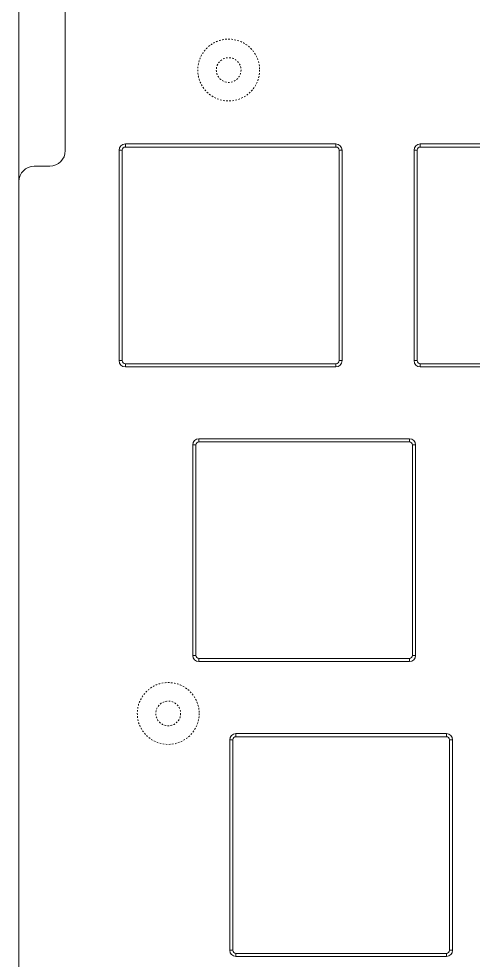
# Model space of a CAD drawing. Header units: millimetres. Extents: x 78 to 606, y -329 to -69.
# Drawn here: x 128.9 to 158.3, y -208.9 to -148 of the extents above; entities that cross this region are included whole.
import ezdxf

# ---------------------------------------------------------------- set-up
doc = ezdxf.new("R2010")
doc.units = ezdxf.units.MM
doc.header["$MEASUREMENT"] = 0
for name, pattern in [('AI-Linetype-14', [0.18189, 0.090945, -0.090945]), ('AI-Linetype-15', [0.18189, 0.090945, -0.090945]), ('AI-Linetype-2', [0.18189, 0.090945, -0.090945]), ('AI-Linetype-3', [0.18189, 0.090945, -0.090945])]:
    doc.linetypes.add(name, pattern=pattern)
doc.layers.add('图层 1', color=7, linetype='Continuous', lineweight=0)

msp = doc.modelspace()

# ---------------------------------------------------------------- linework, layer by layer
at = {"layer": '图层 1', "color": 75, "lineweight": 5, "true_color": 0x6ab82d}
msp.add_line((128.936, -162.607), (128.936, -70.773), dxfattribs=at)
at = {"layer": '图层 1', "color": 18, "lineweight": 5, "true_color": 0x040000}
for p, q in [((131.936, -127.448), (131.936, -156.558)), ((135.816, -156.127), (135.816, -156.327)), ((149.416, -156.127), (135.816, -156.127)), ((149.416, -156.327), (135.816, -156.327)), ((149.416, -156.327), (149.416, -156.127)), ((154.866, -156.127), (154.866, -156.327)), ((168.466, -156.127), (154.866, -156.127)), ((168.466, -156.327), (154.866, -156.327)), ((135.416, -156.527), (135.416, -170.127)), ((135.616, -156.527), (135.416, -156.527)), ((135.616, -156.527), (135.616, -170.127)), ((149.616, -170.127), (149.616, -156.527)), ((149.816, -156.527), (149.616, -156.527)), ((149.816, -170.127), (149.816, -156.527)), ((154.466, -156.527), (154.466, -170.127)), ((154.666, -156.527), (154.466, -156.527)), ((154.666, -156.527), (154.666, -170.127)), ((130.936, -157.558), (129.936, -157.558)), ((128.936, -158.558), (128.936, -220.558)), ((135.416, -170.127), (135.616, -170.127)), ((149.616, -170.127), (149.816, -170.127)), ((154.466, -170.127), (154.666, -170.127)), ((135.816, -170.327), (135.816, -170.527)), ((135.816, -170.327), (149.416, -170.327)), ((135.816, -170.527), (149.416, -170.527)), ((149.416, -170.527), (149.416, -170.327)), ((154.866, -170.327), (154.866, -170.527)), ((154.866, -170.327), (168.466, -170.327)), ((154.866, -170.527), (168.466, -170.527)), ((140.566, -175.177), (140.566, -175.377)), ((154.166, -175.177), (140.566, -175.177)), ((154.166, -175.377), (154.166, -175.177)), ((140.166, -175.577), (140.166, -189.177)), ((140.366, -175.577), (140.166, -175.577)), ((140.366, -175.577), (140.366, -189.177)), ((154.166, -175.377), (140.566, -175.377)), ((154.366, -189.177), (154.366, -175.577)), ((154.566, -175.577), (154.366, -175.577)), ((154.566, -189.177), (154.566, -175.577)), ((140.166, -189.177), (140.366, -189.177)), ((154.366, -189.177), (154.566, -189.177)), ((140.566, -189.377), (140.566, -189.577)), ((140.566, -189.377), (154.166, -189.377)), ((140.566, -189.577), (154.166, -189.577)), ((154.166, -189.577), (154.166, -189.377)), ((142.556, -194.627), (142.556, -208.227)), ((142.756, -194.627), (142.556, -194.627)), ((142.756, -194.627), (142.756, -208.227)), ((142.956, -194.227), (142.956, -194.427)), ((156.556, -194.227), (142.956, -194.227)), ((156.556, -194.427), (142.956, -194.427)), ((156.556, -194.427), (156.556, -194.227)), ((156.756, -208.227), (156.756, -194.627)), ((156.956, -194.627), (156.756, -194.627)), ((156.956, -208.227), (156.956, -194.627)), ((142.556, -208.227), (142.756, -208.227)), ((142.956, -208.427), (142.956, -208.627)), ((142.956, -208.427), (156.556, -208.427)), ((142.956, -208.627), (156.556, -208.627)), ((156.556, -208.627), (156.556, -208.427)), ((156.756, -208.227), (156.956, -208.227))]:
    msp.add_line(p, q, dxfattribs=at)
at = {"layer": '图层 1', "color": 8, "linetype": 'AI-Linetype-2', "lineweight": 5, "true_color": 0x7f8080}
msp.add_circle((142.49, -151.35), 2, dxfattribs=at)
at = {"layer": '图层 1', "color": 8, "linetype": 'AI-Linetype-3', "lineweight": 5, "true_color": 0x7f8080}
msp.add_circle((142.49, -151.35), 0.8, dxfattribs=at)
at = {"layer": '图层 1', "color": 8, "linetype": 'AI-Linetype-14', "lineweight": 5, "true_color": 0x7f8080}
msp.add_circle((138.586, -192.927), 2, dxfattribs=at)
at = {"layer": '图层 1', "color": 8, "linetype": 'AI-Linetype-15', "lineweight": 5, "true_color": 0x7f8080}
msp.add_circle((138.586, -192.927), 0.8, dxfattribs=at)
at = {"layer": '图层 1', "color": 18, "lineweight": 5, "true_color": 0x040000}
for points in [[(135.816, -156.127), (135.595, -156.127), (135.416, -156.306), (135.416, -156.527)], [(149.816, -156.527), (149.816, -156.306), (149.637, -156.127), (149.416, -156.127)], [(154.866, -156.127), (154.645, -156.127), (154.466, -156.306), (154.466, -156.527)], [(130.936, -157.558), (131.488, -157.558), (131.936, -157.11), (131.936, -156.558)], [(135.416, -170.127), (135.416, -170.348), (135.595, -170.527), (135.816, -170.527)], [(149.416, -170.527), (149.637, -170.527), (149.816, -170.348), (149.816, -170.127)], [(154.466, -170.127), (154.466, -170.348), (154.645, -170.527), (154.866, -170.527)], [(140.566, -175.177), (140.345, -175.177), (140.166, -175.356), (140.166, -175.577)], [(154.566, -175.577), (154.566, -175.356), (154.387, -175.177), (154.166, -175.177)], [(140.166, -189.177), (140.166, -189.398), (140.345, -189.577), (140.566, -189.577)], [(154.166, -189.577), (154.387, -189.577), (154.566, -189.398), (154.566, -189.177)], [(142.956, -194.227), (142.735, -194.227), (142.556, -194.406), (142.556, -194.627)], [(156.956, -194.627), (156.956, -194.406), (156.777, -194.227), (156.556, -194.227)], [(142.556, -208.227), (142.556, -208.448), (142.735, -208.627), (142.956, -208.627)], [(156.556, -208.627), (156.777, -208.627), (156.956, -208.448), (156.956, -208.227)]]:
    msp.add_open_spline(points, degree=3, dxfattribs=at)
for points in [[(135.816, -156.327), (135.705, -156.327), (135.616, -156.416), (135.616, -156.527), (135.616, -156.527), (135.616, -156.527), (135.616, -156.527)], [(149.616, -156.527), (149.616, -156.416), (149.526, -156.327), (149.416, -156.327), (149.416, -156.327), (149.416, -156.327), (149.416, -156.327)], [(154.866, -156.327), (154.755, -156.327), (154.666, -156.416), (154.666, -156.527), (154.666, -156.527), (154.666, -156.527), (154.666, -156.527)], [(129.936, -157.558), (129.384, -157.558), (128.936, -158.006), (128.936, -158.558), (128.936, -158.558), (128.936, -158.558), (128.936, -158.558)], [(135.616, -170.127), (135.616, -170.237), (135.705, -170.327), (135.816, -170.327), (135.816, -170.327), (135.816, -170.327), (135.816, -170.327)], [(149.416, -170.327), (149.526, -170.327), (149.616, -170.237), (149.616, -170.127), (149.616, -170.127), (149.616, -170.127), (149.616, -170.127)], [(154.666, -170.127), (154.666, -170.237), (154.755, -170.327), (154.866, -170.327), (154.866, -170.327), (154.866, -170.327), (154.866, -170.327)], [(140.566, -175.377), (140.455, -175.377), (140.366, -175.466), (140.366, -175.577), (140.366, -175.577), (140.366, -175.577), (140.366, -175.577)], [(154.366, -175.577), (154.366, -175.466), (154.276, -175.377), (154.166, -175.377), (154.166, -175.377), (154.166, -175.377), (154.166, -175.377)], [(140.366, -189.177), (140.366, -189.287), (140.455, -189.377), (140.566, -189.377), (140.566, -189.377), (140.566, -189.377), (140.566, -189.377)], [(154.166, -189.377), (154.276, -189.377), (154.366, -189.287), (154.366, -189.177), (154.366, -189.177), (154.366, -189.177), (154.366, -189.177)], [(142.956, -194.427), (142.845, -194.427), (142.756, -194.516), (142.756, -194.627), (142.756, -194.627), (142.756, -194.627), (142.756, -194.627)], [(156.756, -194.627), (156.756, -194.516), (156.666, -194.427), (156.556, -194.427), (156.556, -194.427), (156.556, -194.427), (156.556, -194.427)], [(142.756, -208.227), (142.756, -208.337), (142.845, -208.427), (142.956, -208.427), (142.956, -208.427), (142.956, -208.427), (142.956, -208.427)], [(156.556, -208.427), (156.666, -208.427), (156.756, -208.337), (156.756, -208.227), (156.756, -208.227), (156.756, -208.227), (156.756, -208.227)]]:
    msp.add_open_spline(points, degree=3, knots=[0, 0, 0, 0, 1, 1, 1, 2, 2, 2, 2], dxfattribs=at)

doc.saveas('drawing.dxf')
